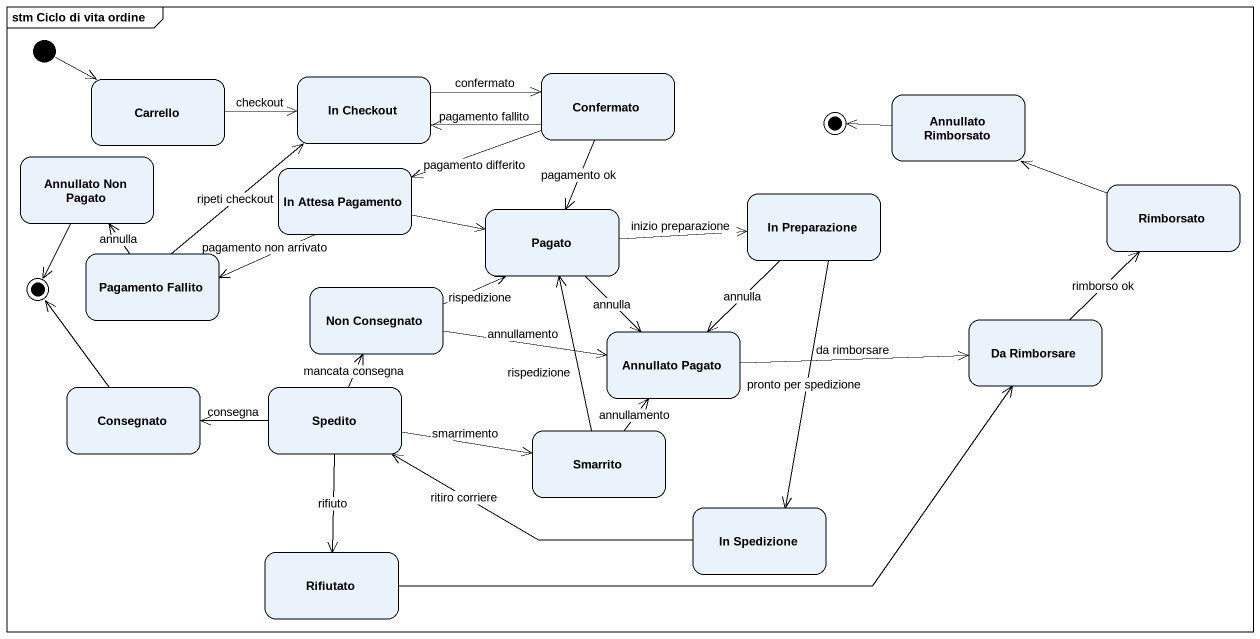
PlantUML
@startuml
mainframe stm Ciclo di vita ordine
hide empty description
state Carrello
state "In Checkout" as In_Checkout
state Confermato
state final1 <<end>>
state "Annullato Rimborsato" as Annullato_Rimborsato
state "Annullato Non Pagato" as Annullato_Non_Pagato
state "In Attesa Pagamento" as In_Attesa_Pagamento
state Rimborsato
state Pagato
state "In Preparazione" as In_Preparazione
state final2 <<end>>
state "Pagamento Fallito" as Pagamento_Fallito
state "Non Consegnato" as Non_Consegnato
state "Annullato Pagato" as Annullato_Pagato
state "Da Rimborsare" as Da_Rimborsare
state Consegnato
state Spedito
state Smarrito
state "In Spedizione" as In_Spedizione
state Rifiutato
[*] -right-> Carrello
Carrello -right-> In_Checkout : checkout
In_Checkout -right-> Confermato : confermato
Confermato -left-> In_Checkout : pagamento fallito
Confermato -left-> In_Attesa_Pagamento : pagamento differito
Confermato --> Pagato : pagamento ok
Annullato_Rimborsato -left-> final1
Annullato_Non_Pagato --> final2
In_Attesa_Pagamento -right-> Pagato
In_Attesa_Pagamento -left-> Pagamento_Fallito : pagamento non arrivato
Rimborsato -left-> Annullato_Rimborsato
Pagato -right-> In_Preparazione : inizio preparazione
Pagato --> Annullato_Pagato : annulla
In_Preparazione --> Annullato_Pagato : annulla
In_Preparazione --> In_Spedizione : pronto per spedizione
Pagamento_Fallito -up-> In_Checkout : ripeti checkout
Pagamento_Fallito -up-> Annullato_Non_Pagato : annulla
Non_Consegnato -right-> Pagato : rispedizione
Non_Consegnato -right-> Annullato_Pagato : annullamento
Annullato_Pagato -right-> Da_Rimborsare : da rimborsare
Da_Rimborsare -up-> Rimborsato : rimborso ok
Consegnato -up-> final2
Spedito -up-> Non_Consegnato : mancata consegna
Spedito -left-> Consegnato : consegna
Spedito -right-> Smarrito : smarrimento
Spedito --> Rifiutato : rifiuto
Smarrito -up-> Pagato : rispedizione
Smarrito -up-> Annullato_Pagato : annullamento
In_Spedizione -left-> Spedito : ritiro corriere
Rifiutato -right-> Da_Rimborsare
@enduml
